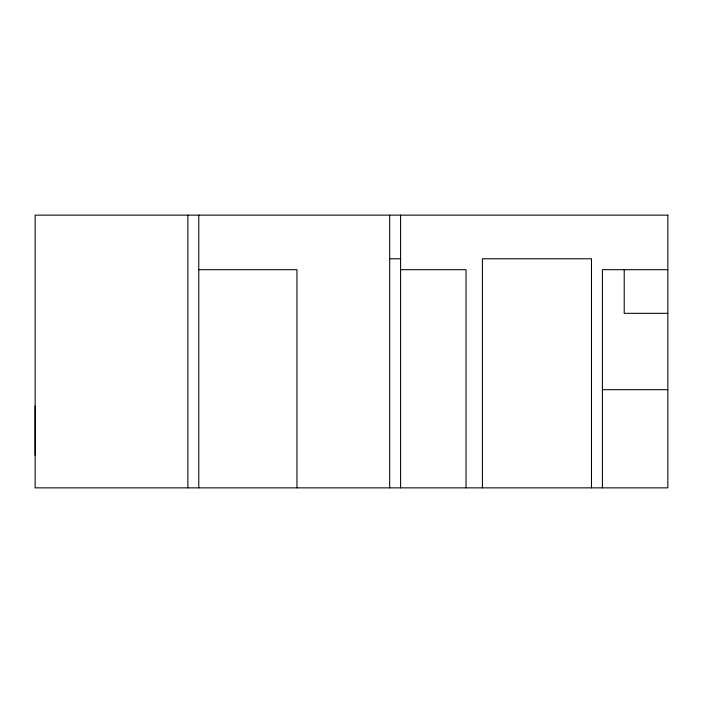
<?xml version="1.0" encoding="UTF-8"?>
<svg xmlns="http://www.w3.org/2000/svg" width="703" height="703" viewBox="0 0 703 703"><rect width="100%" height="100%" fill="white"/><g stroke="black" fill="none" stroke-linecap="round" stroke-linejoin="round"><path stroke-width="1.05" d="M35.15 455.131L35.15 406.044M389.682 258.774L400.587 258.774M198.782 269.688L296.956 269.688L296.956 487.856M400.587 269.688L466.036 269.688L466.036 487.856M667.85 269.688L602.401 269.688L602.401 487.856M667.85 313.318L624.211 313.318L624.211 269.688M602.401 389.682L667.85 389.682M591.487 487.856L591.487 258.774L482.407 258.774L482.407 487.856M400.587 215.144L400.587 487.856M389.682 215.144L389.682 487.856M198.782 215.144L198.782 487.856M187.868 215.144L187.868 487.856M667.85 215.144L35.15 215.144L35.15 487.856L667.85 487.856L667.85 215.144"/></g></svg>
